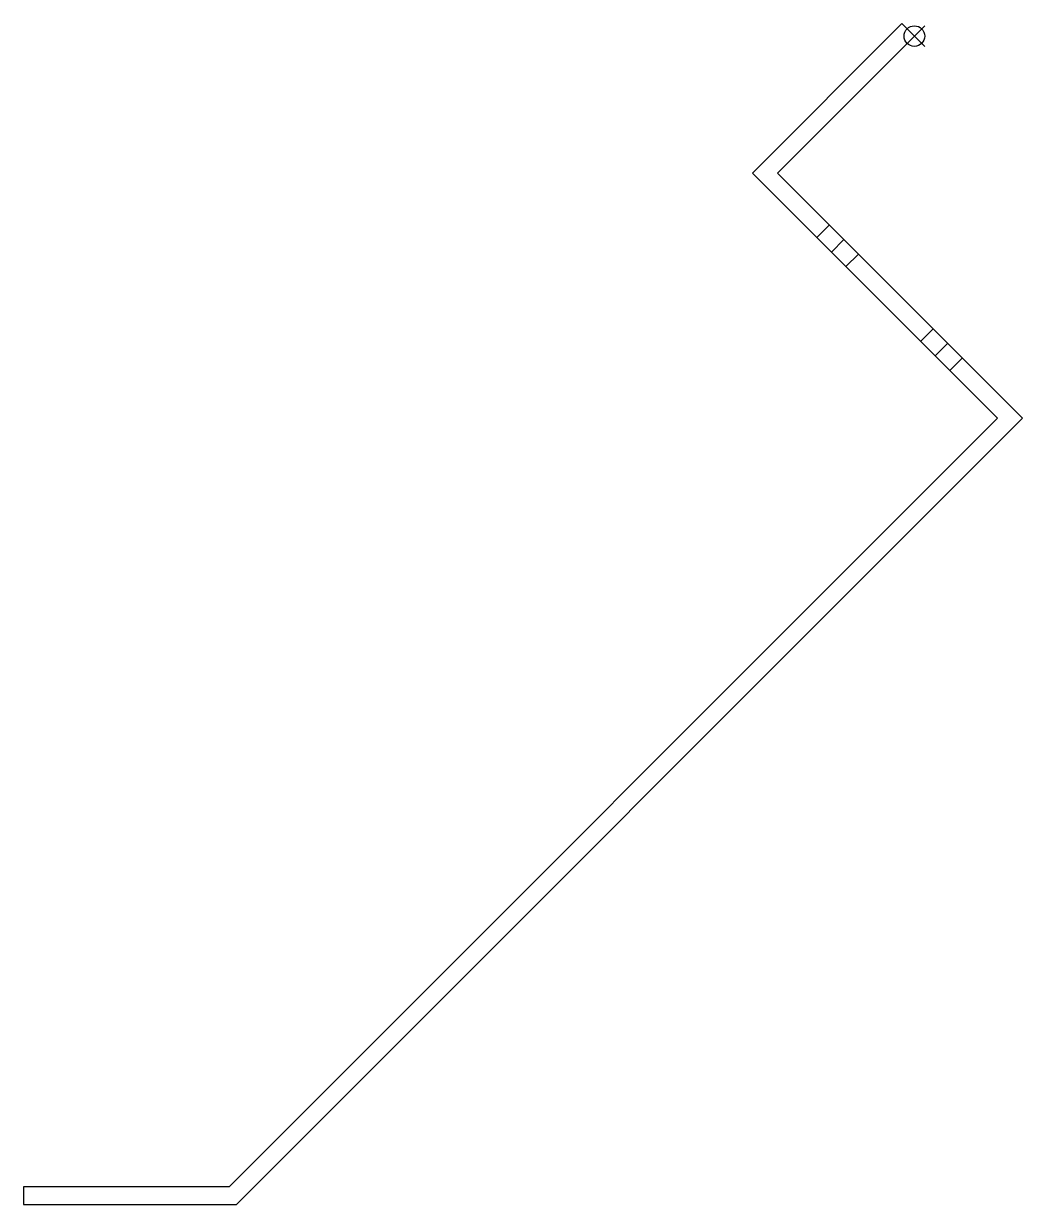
# Model space of a CAD drawing. Extents: x 442 to 612, y 603 to 804.
import ezdxf

# ---------------------------------------------------------------- set-up
doc = ezdxf.new("R2010")
doc.units = 0
doc.header["$MEASUREMENT"] = 0
doc.layers.get('0').update_dxf_attribs({"linetype": 'CONTINUOUS'})
doc.layers.add('$PARTREF_BOM', color=7, linetype='CONTINUOUS')
doc.styles.get("Standard").update_dxf_attribs({"font": 'txt.shx', "bigfont": 'chineset.shx'})

# ---------------------------------------------------------------- blocks, each defined once
blk = doc.blocks.new('PARTREF')
at = {"layer": '$PARTREF_BOM', "color": 2}
for p, q in [((-1.75, -1.75), (1.75, 1.75)), ((-1.75, 1.75), (1.75, -1.75))]:
    blk.add_line(p, q, dxfattribs=at)
blk.add_circle((0, 0), 1.75, dxfattribs=at)
at = {"layer": '$PARTREF_BOM', "color": 2, "flags": 1}
for tag, p in [('TAG5', (-16.09, -4.95)), ('TAG10', (-5.65, -5)), ('TAG15', (5.59, -4.74)), ('TAG4', (-16.09, -8.95)), ('TAG9', (-5.65, -9)), ('TAG14', (5.59, -8.74)), ('TAG3', (-16.09, -12.95)), ('TAG8', (-5.65, -13)), ('TAG13', (5.59, -12.74)), ('TAG2', (-16.09, -16.95)), ('TAG7', (-5.65, -17)), ('TAG12', (5.59, -16.74)), ('TAG1', (-16.09, -20.95)), ('TAG6', (-5.65, -21)), ('TAG11', (5.59, -20.74))]:
    blk.add_attdef(tag, p, '', height=2.5, dxfattribs=at)

msp = doc.modelspace()

# ---------------------------------------------------------------- linework, layer by layer
at = {"color": 7, "linetype": 'CONTINUOUS'}
for p, q in [((591.61, 803.79), (566.16, 778.34)), ((593.73, 801.67), (591.61, 803.79)), ((593.73, 801.67), (570.4, 778.34)), ((607.88, 736.62), (566.16, 778.34)), ((570.4, 778.34), (612.12, 736.62)), ((577.12, 767.38), (579.24, 769.5)), ((579.59, 764.9), (581.71, 767.02)), ((582.07, 762.43), (584.19, 764.55)), ((594.79, 749.7), (596.92, 751.82)), ((597.27, 747.22), (599.39, 749.34)), ((599.74, 744.75), (601.86, 746.87)), ((477.06, 605.8), (607.88, 736.62)), ((612.12, 736.62), (478.3, 602.8)), ((442.06, 605.8), (442.06, 602.8)), ((477.06, 605.8), (442.06, 605.8)), ((442.06, 602.8), (478.3, 602.8))]:
    msp.add_line(p, q, dxfattribs=at)

# ---------------------------------------------------------------- block references
at = {"color": 7}
msp.add_blockref('PARTREF', (593.73, 801.67), dxfattribs=at)

doc.saveas('drawing.dxf')
